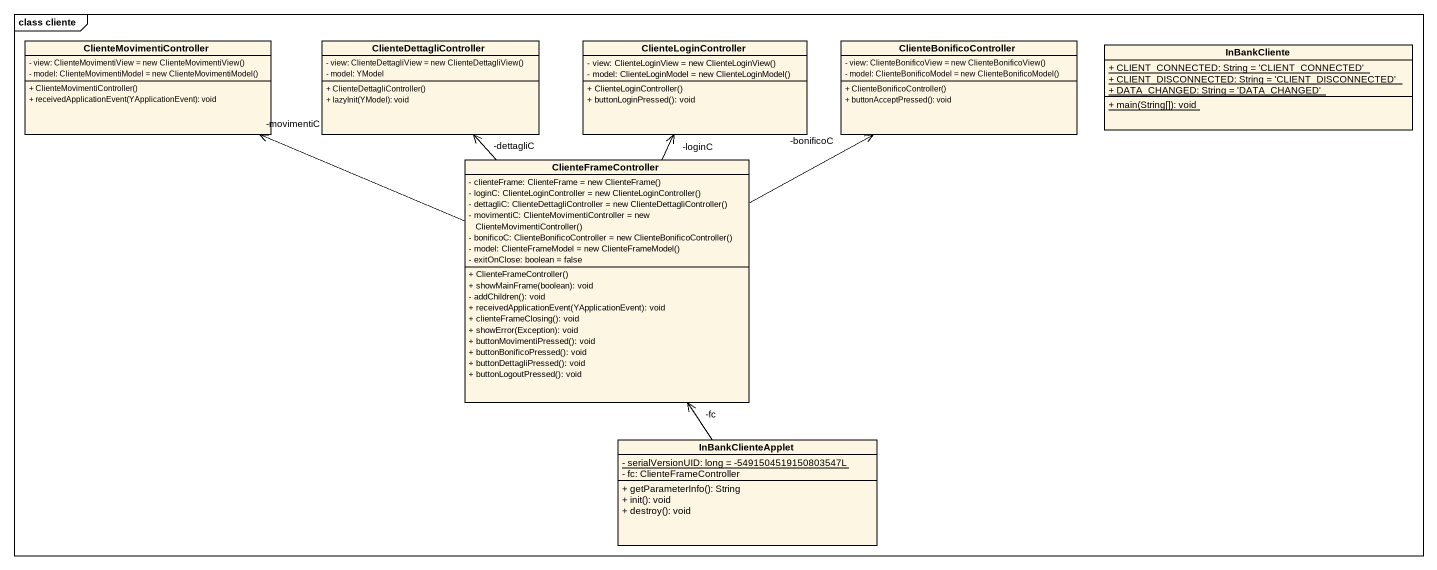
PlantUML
@startuml
mainframe class cliente
hide circle
hide empty members
skinparam classAttributeIconSize 0
class ClienteMovimentiController {
  {field} - view: ClienteMovimentiView = new ClienteMovimentiView()
  {field} - model: ClienteMovimentiModel = new ClienteMovimentiModel()
  + ClienteMovimentiController()
  + receivedApplicationEvent(YApplicationEvent): void
}
class ClienteDettagliController {
  {field} - view: ClienteDettagliView = new ClienteDettagliView()
  - model: YModel
  + ClienteDettagliController()
  + lazyInit(YModel): void
}
class ClienteLoginController {
  {field} - view: ClienteLoginView = new ClienteLoginView()
  {field} - model: ClienteLoginModel = new ClienteLoginModel()
  + ClienteLoginController()
  + buttonLoginPressed(): void
}
class ClienteBonificoController {
  {field} - view: ClienteBonificoView = new ClienteBonificoView()
  {field} - model: ClienteBonificoModel = new ClienteBonificoModel()
  + ClienteBonificoController()
  + buttonAcceptPressed(): void
}
class InBankCliente {
  {static} + CLIENT_CONNECTED: String = 'CLIENT_CONNECTED'
  {static} + CLIENT_DISCONNECTED: String = 'CLIENT_DISCONNECTED'
  {static} + DATA_CHANGED: String = 'DATA_CHANGED'
  {static} + main(String[]): void
}
class ClienteFrameController {
  {field} - clienteFrame: ClienteFrame = new ClienteFrame()
  {field} - loginC: ClienteLoginController = new ClienteLoginController()
  {field} - dettagliC: ClienteDettagliController = new ClienteDettagliController()
  {field} - movimentiC: ClienteMovimentiController = new ClienteMovimentiController()
  {field} - bonificoC: ClienteBonificoController = new ClienteBonificoController()
  {field} - model: ClienteFrameModel = new ClienteFrameModel()
  - exitOnClose: boolean = false
  + ClienteFrameController()
  + showMainFrame(boolean): void
  - addChildren(): void
  + receivedApplicationEvent(YApplicationEvent): void
  + clienteFrameClosing(): void
  + showError(Exception): void
  + buttonMovimentiPressed(): void
  + buttonBonificoPressed(): void
  + buttonDettagliPressed(): void
  + buttonLogoutPressed(): void
}
class InBankClienteApplet {
  {static} - serialVersionUID: long = -5491504519150803547L
  - fc: ClienteFrameController
  + getParameterInfo(): String
  + init(): void
  + destroy(): void
}
ClienteFrameController -left-> "-movimentiC" ClienteMovimentiController
ClienteFrameController -up-> "-dettagliC" ClienteDettagliController
ClienteFrameController -up-> "-loginC" ClienteLoginController
ClienteFrameController -right-> "-bonificoC" ClienteBonificoController
InBankClienteApplet -up-> "-fc" ClienteFrameController
@enduml
